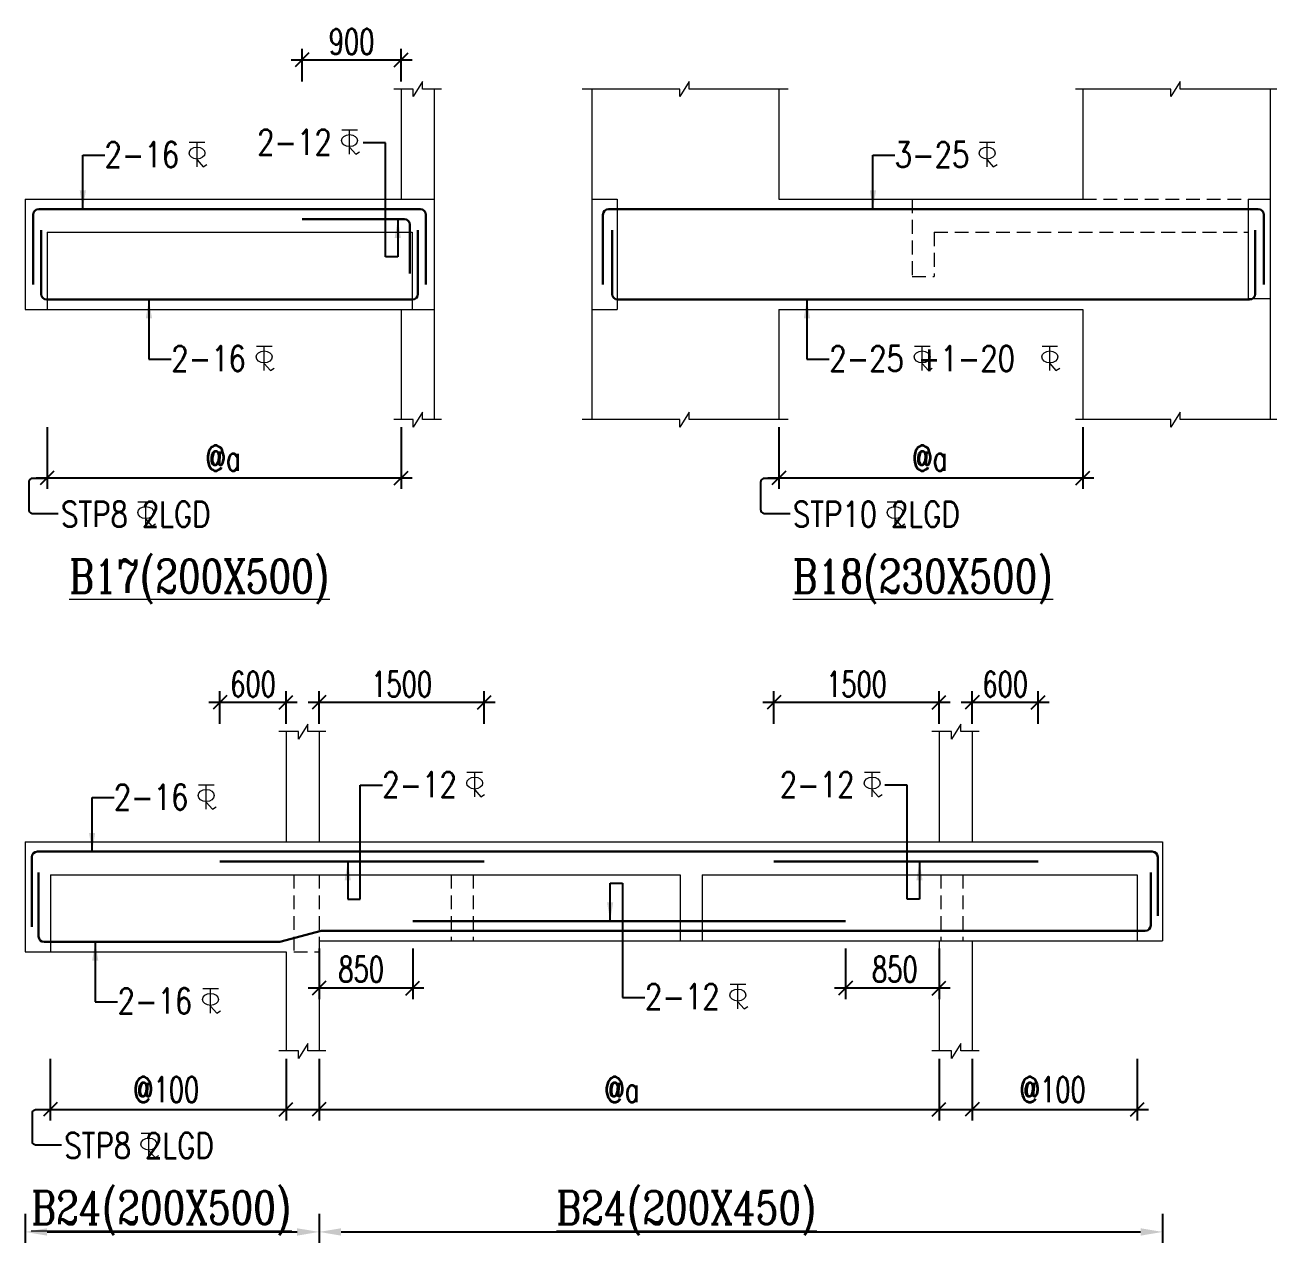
# Model space of a CAD drawing. Header units: millimetres. Extents: x 1255966 to 1543012, y 318612 to 465611.
# Drawn here: x 1480018 to 1491386, y 351954 to 363011 of the extents above; entities that cross this region are included whole.
import ezdxf

# ---------------------------------------------------------------- set-up
doc = ezdxf.new("R2010")
doc.units = ezdxf.units.MM
doc.header["$LTSCALE"] = 500
doc.header["$MEASUREMENT"] = 0
doc.header["$PDMODE"] = 34
doc.linetypes.add('HIDDEN', pattern=[0.375, 0.25, -0.125])
doc.layers.get('Defpoints').update_dxf_attribs({"lineweight": 0})
for name, color, linetype, lineweight in [('BEAM ELE', 2, 'Continuous', 15), ('DIM', 1, 'Continuous', 20), ('TAXT', 3, 'Continuous', 15), ('TEXT', 7, 'Continuous', 13), ('TEXT2', 3, 'Continuous', 15), ('TOWER AREA BEAM..', 3, 'Continuous', 20)]:
    doc.layers.add(name, color=color, linetype=linetype, lineweight=lineweight)
for name, color, linetype in [('D', 10, 'Continuous'), ('ST DIM.', 1, 'Continuous'), ('STEEL', 1, 'Continuous')]:
    doc.layers.add(name, color=color, linetype=linetype)
doc.styles.add('2MM', font='romans.shx', dxfattribs={"width": 0.7})
doc.styles.add('BHTESHT$0$HSCC2', font='romanc.shx')
doc.styles.add('haider', font='romans.shx')
doc.dimstyles.new('SHUIB MOD.', dxfattribs={"dimtxt": 230, "dimasz": 130, "dimexe": 100, "dimexo": 70, "dimgap": 50, "dimtad": 2, "dimdec": 0, "dimzin": 4, "dimdsep": 46, "dimtxsty": '2MM', "dimblk": 'OBLIQUE', "dimcen": 0.09, "dimdle": 100, "dimclrd": 1, "dimclre": 1, "dimclrt": 3, "dimadec": 0, "dimazin": 0, "dimtfac": 1, "dimtdec": 0, "dimtix": 1, "dimtmove": 2, "dimatfit": 3, "dimfxl": 100, "dimtolj": 1, "dimlwd": -1, "dimarcsym": 0})

# ---------------------------------------------------------------- blocks, each defined once
blk = doc.blocks.new('_Oblique')
at = {"color": 0, "linetype": 'ByBlock', "lineweight": -2}
blk.add_line((-0.5, -0.5), (0.5, 0.5), dxfattribs=at)
blk = doc.blocks.new('A$C76682FD6')
at = {"layer": 'TEXT', "color": 3, "ltscale": 0.2}
for p, q in [((143, 219), (2, 219)), ((72, 0), (72, 219)), ((72, 63), (128, 0)), ((128, 0), (162, 21))]:
    blk.add_line(p, q, dxfattribs=at)
blk.add_ellipse((72, 124), major_axis=(72.3, 0), ratio=0.753223, dxfattribs=at)
blk = doc.blocks.new('*D433')
at = {"layer": 'Defpoints', "color": 0, "ltscale": 100, "transparency": 16777216}
for p in [(1480218, 359429, 6), (1483433, 359429, 6), (1483433, 358899)]:
    blk.add_point(p, dxfattribs=at)
at = {"layer": 'ST DIM.', "color": 1, "lineweight": -2, "ltscale": 100, "transparency": 16777216}
for p, q in [((1480218, 359359), (1480218, 358799)), ((1483433, 359359), (1483433, 358799))]:
    blk.add_line(p, q, dxfattribs=at)
at = {"layer": 'ST DIM.', "color": 1, "ltscale": 100, "transparency": 16777216}
blk.add_line((1480118, 358899), (1483533, 358899), dxfattribs=at)
at = {"layer": 'ST DIM.', "color": 1, "ltscale": 100, "transparency": 16777216, "xscale": 125, "yscale": 125, "zscale": 125, "rotation": 180}
blk.add_blockref('_Oblique', (1480218, 358899), dxfattribs=at)
at = {"layer": 'ST DIM.', "color": 1, "ltscale": 100, "transparency": 16777216, "xscale": 125, "yscale": 125, "zscale": 125}
blk.add_blockref('_Oblique', (1483433, 358899), dxfattribs=at)
at = {"layer": 'ST DIM.', "color": 3, "ltscale": 100, "transparency": 16777216, "insert": (1481815, 359079), "char_height": 230, "attachment_point": 5, "style": '2MM'}
blk.add_mtext('\\A1;@a', dxfattribs=at)
blk = doc.blocks.new('*D434')
at = {"layer": 'Defpoints', "color": 0, "ltscale": 100, "transparency": 16777216}
for p in [(1486863, 359429, 6), (1489623, 359429, 6), (1489623, 358899)]:
    blk.add_point(p, dxfattribs=at)
at = {"layer": 'ST DIM.', "color": 1, "lineweight": -2, "ltscale": 100, "transparency": 16777216}
for p, q in [((1486863, 359359), (1486863, 358799)), ((1489623, 359359), (1489623, 358799))]:
    blk.add_line(p, q, dxfattribs=at)
at = {"layer": 'ST DIM.', "color": 1, "ltscale": 100, "transparency": 16777216}
blk.add_line((1486763, 358899), (1489723, 358899), dxfattribs=at)
at = {"layer": 'ST DIM.', "color": 1, "ltscale": 100, "transparency": 16777216, "xscale": 125, "yscale": 125, "zscale": 125, "rotation": 180}
blk.add_blockref('_Oblique', (1486863, 358899), dxfattribs=at)
at = {"layer": 'ST DIM.', "color": 1, "ltscale": 100, "transparency": 16777216, "xscale": 125, "yscale": 125, "zscale": 125}
blk.add_blockref('_Oblique', (1489623, 358899), dxfattribs=at)
at = {"layer": 'ST DIM.', "color": 3, "ltscale": 100, "transparency": 16777216, "insert": (1488232, 359079), "char_height": 230, "attachment_point": 5, "style": '2MM'}
blk.add_mtext('\\A1;@a', dxfattribs=at)
blk = doc.blocks.new('*D436')
at = {"layer": 'Defpoints', "color": 0, "ltscale": 100, "transparency": 16777216}
for p in [(1482688, 353696, 6), (1488318, 353696, 6), (1488318, 353166)]:
    blk.add_point(p, dxfattribs=at)
at = {"layer": 'ST DIM.', "color": 1, "lineweight": -2, "ltscale": 100, "transparency": 16777216}
for p, q in [((1482688, 353626), (1482688, 353066)), ((1488318, 353626), (1488318, 353066))]:
    blk.add_line(p, q, dxfattribs=at)
at = {"layer": 'ST DIM.', "color": 1, "ltscale": 100, "transparency": 16777216}
blk.add_line((1482588, 353166), (1488418, 353166), dxfattribs=at)
at = {"layer": 'ST DIM.', "color": 1, "ltscale": 100, "transparency": 16777216, "xscale": 125, "yscale": 125, "zscale": 125, "rotation": 180}
blk.add_blockref('_Oblique', (1482688, 353166), dxfattribs=at)
at = {"layer": 'ST DIM.', "color": 1, "ltscale": 100, "transparency": 16777216, "xscale": 125, "yscale": 125, "zscale": 125}
blk.add_blockref('_Oblique', (1488318, 353166), dxfattribs=at)
at = {"layer": 'ST DIM.', "color": 3, "ltscale": 100, "transparency": 16777216, "insert": (1485437, 353346), "char_height": 230, "attachment_point": 5, "style": '2MM'}
blk.add_mtext('\\A1;@a', dxfattribs=at)
blk = doc.blocks.new('*D437')
at = {"layer": 'Defpoints', "color": 0, "ltscale": 100, "transparency": 16777216}
for p in [(1480247, 353696, 6), (1482388, 353696, 6), (1482388, 353166)]:
    blk.add_point(p, dxfattribs=at)
at = {"layer": 'ST DIM.', "color": 1, "lineweight": -2, "ltscale": 100, "transparency": 16777216}
for p, q in [((1480247, 353626), (1480247, 353066)), ((1482388, 353626), (1482388, 353066))]:
    blk.add_line(p, q, dxfattribs=at)
at = {"layer": 'ST DIM.', "color": 1, "ltscale": 100, "transparency": 16777216}
blk.add_line((1480147, 353166), (1482488, 353166), dxfattribs=at)
at = {"layer": 'ST DIM.', "color": 1, "ltscale": 100, "transparency": 16777216, "xscale": 125, "yscale": 125, "zscale": 125, "rotation": 180}
blk.add_blockref('_Oblique', (1480247, 353166), dxfattribs=at)
at = {"layer": 'ST DIM.', "color": 1, "ltscale": 100, "transparency": 16777216, "xscale": 125, "yscale": 125, "zscale": 125}
blk.add_blockref('_Oblique', (1482388, 353166), dxfattribs=at)
at = {"layer": 'ST DIM.', "color": 3, "ltscale": 100, "transparency": 16777216, "insert": (1481299, 353346), "char_height": 230, "attachment_point": 5, "style": '2MM'}
blk.add_mtext('\\A1;@100', dxfattribs=at)
blk = doc.blocks.new('*D466')
at = {"layer": 'Defpoints', "color": 0, "ltscale": 100, "transparency": 16777216}
for p in [(1482688, 354696), (1483538, 354696), (1482688, 354267)]:
    blk.add_point(p, dxfattribs=at)
at = {"layer": 'ST DIM.', "color": 1, "lineweight": -2, "ltscale": 100, "transparency": 16777216}
for p, q in [((1482688, 354626), (1482688, 354167)), ((1483538, 354626), (1483538, 354167))]:
    blk.add_line(p, q, dxfattribs=at)
at = {"layer": 'ST DIM.', "color": 1, "ltscale": 100, "transparency": 16777216}
blk.add_line((1483638, 354267), (1482588, 354267), dxfattribs=at)
at = {"layer": 'ST DIM.', "color": 1, "ltscale": 100, "transparency": 16777216, "xscale": 125, "yscale": 125, "zscale": 125, "rotation": 180}
blk.add_blockref('_Oblique', (1482688, 354267), dxfattribs=at)
at = {"layer": 'ST DIM.', "color": 1, "ltscale": 100, "transparency": 16777216, "xscale": 125, "yscale": 125, "zscale": 125}
blk.add_blockref('_Oblique', (1483538, 354267), dxfattribs=at)
at = {"layer": 'ST DIM.', "color": 3, "ltscale": 100, "transparency": 16777216, "insert": (1483070, 354439), "char_height": 230, "attachment_point": 5, "style": '2MM'}
blk.add_mtext('\\A1;850', dxfattribs=at)
blk = doc.blocks.new('*D467')
at = {"layer": 'Defpoints', "color": 0, "ltscale": 100, "transparency": 16777216}
for p in [(1487468, 354696), (1488318, 354696), (1487468, 354267)]:
    blk.add_point(p, dxfattribs=at)
at = {"layer": 'ST DIM.', "color": 1, "lineweight": -2, "ltscale": 100, "transparency": 16777216}
for p, q in [((1487468, 354626), (1487468, 354167)), ((1488318, 354626), (1488318, 354167))]:
    blk.add_line(p, q, dxfattribs=at)
at = {"layer": 'ST DIM.', "color": 1, "ltscale": 100, "transparency": 16777216}
blk.add_line((1488418, 354267), (1487368, 354267), dxfattribs=at)
at = {"layer": 'ST DIM.', "color": 1, "ltscale": 100, "transparency": 16777216, "xscale": 125, "yscale": 125, "zscale": 125, "rotation": 180}
blk.add_blockref('_Oblique', (1487468, 354267), dxfattribs=at)
at = {"layer": 'ST DIM.', "color": 1, "ltscale": 100, "transparency": 16777216, "xscale": 125, "yscale": 125, "zscale": 125}
blk.add_blockref('_Oblique', (1488318, 354267), dxfattribs=at)
at = {"layer": 'ST DIM.', "color": 3, "ltscale": 100, "transparency": 16777216, "insert": (1487916, 354439), "char_height": 230, "attachment_point": 5, "style": '2MM'}
blk.add_mtext('\\A1;850', dxfattribs=at)
blk = doc.blocks.new('*D478')
at = {"layer": 'Defpoints', "color": 0, "ltscale": 100, "transparency": 16777216}
for p in [(1482388, 356862), (1481788, 356596), (1482388, 356596)]:
    blk.add_point(p, dxfattribs=at)
at = {"layer": 'ST DIM.', "color": 1, "ltscale": 100, "transparency": 16777216}
blk.add_line((1481688, 356862), (1482488, 356862), dxfattribs=at)
at = {"layer": 'ST DIM.', "color": 1, "lineweight": -2, "ltscale": 100, "transparency": 16777216}
for p, q in [((1481788, 356666), (1481788, 356962)), ((1482388, 356666), (1482388, 356962))]:
    blk.add_line(p, q, dxfattribs=at)
at = {"layer": 'ST DIM.', "color": 1, "ltscale": 100, "transparency": 16777216, "xscale": 125, "yscale": 125, "zscale": 125, "rotation": 180}
blk.add_blockref('_Oblique', (1481788, 356862), dxfattribs=at)
at = {"layer": 'ST DIM.', "color": 1, "ltscale": 100, "transparency": 16777216, "xscale": 125, "yscale": 125, "zscale": 125}
blk.add_blockref('_Oblique', (1482388, 356862), dxfattribs=at)
at = {"layer": 'ST DIM.', "color": 3, "ltscale": 100, "transparency": 16777216, "insert": (1482088, 357027), "char_height": 230, "attachment_point": 5, "style": '2MM'}
blk.add_mtext('\\A1;600', dxfattribs=at)
blk = doc.blocks.new('*D479')
at = {"layer": 'Defpoints', "color": 0, "ltscale": 100, "transparency": 16777216}
for p in [(1484188, 356862), (1482688, 356596), (1484188, 356596)]:
    blk.add_point(p, dxfattribs=at)
at = {"layer": 'ST DIM.', "color": 1, "ltscale": 100, "transparency": 16777216}
blk.add_line((1482588, 356862), (1484288, 356862), dxfattribs=at)
at = {"layer": 'ST DIM.', "color": 1, "lineweight": -2, "ltscale": 100, "transparency": 16777216}
for p, q in [((1482688, 356666), (1482688, 356962)), ((1484188, 356666), (1484188, 356962))]:
    blk.add_line(p, q, dxfattribs=at)
at = {"layer": 'ST DIM.', "color": 1, "ltscale": 100, "transparency": 16777216, "xscale": 125, "yscale": 125, "zscale": 125, "rotation": 180}
blk.add_blockref('_Oblique', (1482688, 356862), dxfattribs=at)
at = {"layer": 'ST DIM.', "color": 1, "ltscale": 100, "transparency": 16777216, "xscale": 125, "yscale": 125, "zscale": 125}
blk.add_blockref('_Oblique', (1484188, 356862), dxfattribs=at)
at = {"layer": 'ST DIM.', "color": 3, "ltscale": 100, "transparency": 16777216, "insert": (1483438, 357027), "char_height": 230, "attachment_point": 5, "style": '2MM'}
blk.add_mtext('\\A1;1500', dxfattribs=at)
blk = doc.blocks.new('*D480')
at = {"layer": 'Defpoints', "color": 0, "ltscale": 100, "transparency": 16777216}
for p in [(1488318, 356862), (1486818, 356596), (1488318, 356596)]:
    blk.add_point(p, dxfattribs=at)
at = {"layer": 'ST DIM.', "color": 1, "ltscale": 100, "transparency": 16777216}
blk.add_line((1486718, 356862), (1488418, 356862), dxfattribs=at)
at = {"layer": 'ST DIM.', "color": 1, "lineweight": -2, "ltscale": 100, "transparency": 16777216}
for p, q in [((1486818, 356666), (1486818, 356962)), ((1488318, 356666), (1488318, 356962))]:
    blk.add_line(p, q, dxfattribs=at)
at = {"layer": 'ST DIM.', "color": 1, "ltscale": 100, "transparency": 16777216, "xscale": 125, "yscale": 125, "zscale": 125, "rotation": 180}
blk.add_blockref('_Oblique', (1486818, 356862), dxfattribs=at)
at = {"layer": 'ST DIM.', "color": 1, "ltscale": 100, "transparency": 16777216, "xscale": 125, "yscale": 125, "zscale": 125}
blk.add_blockref('_Oblique', (1488318, 356862), dxfattribs=at)
at = {"layer": 'ST DIM.', "color": 3, "ltscale": 100, "transparency": 16777216, "insert": (1487568, 357027), "char_height": 230, "attachment_point": 5, "style": '2MM'}
blk.add_mtext('\\A1;1500', dxfattribs=at)
blk = doc.blocks.new('*D508')
at = {"layer": 'Defpoints', "color": 0, "ltscale": 100, "transparency": 16777216}
for p in [(1482688, 352289, 6), (1490348, 352289, 6), (1490348, 352054)]:
    blk.add_point(p, dxfattribs=at)
at = {"layer": 'ST DIM.', "color": 1, "lineweight": -2, "ltscale": 100, "transparency": 16777216}
for p, q in [((1482688, 352219), (1482688, 351954)), ((1490348, 352219), (1490348, 351954))]:
    blk.add_line(p, q, dxfattribs=at)
at = {"layer": 'ST DIM.', "color": 1, "ltscale": 100, "transparency": 16777216}
blk.add_line((1482888, 352054), (1490148, 352054), dxfattribs=at)
for points in [[(1482888, 352087), (1482888, 352020), (1482688, 352054)], [(1490148, 352087), (1490148, 352020), (1490348, 352054)]]:
    blk.add_solid(points, dxfattribs=at)
blk = doc.blocks.new('*D509')
at = {"layer": 'Defpoints', "color": 0, "ltscale": 100, "transparency": 16777216}
for p in [(1480018, 352289, 6), (1482688, 352289, 6), (1482688, 352054)]:
    blk.add_point(p, dxfattribs=at)
at = {"layer": 'ST DIM.', "color": 1, "lineweight": -2, "ltscale": 100, "transparency": 16777216}
for p, q in [((1480018, 352219), (1480018, 351954)), ((1482688, 352219), (1482688, 351954))]:
    blk.add_line(p, q, dxfattribs=at)
at = {"layer": 'ST DIM.', "color": 1, "ltscale": 100, "transparency": 16777216}
blk.add_line((1480218, 352054), (1482488, 352054), dxfattribs=at)
for points in [[(1480218, 352087), (1480218, 352020), (1480018, 352054)], [(1482488, 352087), (1482488, 352020), (1482688, 352054)]]:
    blk.add_solid(points, dxfattribs=at)
blk = doc.blocks.new('*D510')
at = {"layer": 'Defpoints', "color": 0, "ltscale": 100, "transparency": 16777216}
for p in [(1488618, 353696, 6), (1490118, 353696, 6), (1490118, 353166)]:
    blk.add_point(p, dxfattribs=at)
at = {"layer": 'ST DIM.', "color": 1, "lineweight": -2, "ltscale": 100, "transparency": 16777216}
for p, q in [((1488618, 353626), (1488618, 353066)), ((1490118, 353626), (1490118, 353066))]:
    blk.add_line(p, q, dxfattribs=at)
at = {"layer": 'ST DIM.', "color": 1, "ltscale": 100, "transparency": 16777216}
blk.add_line((1488518, 353166), (1490218, 353166), dxfattribs=at)
at = {"layer": 'ST DIM.', "color": 1, "ltscale": 100, "transparency": 16777216, "xscale": 125, "yscale": 125, "zscale": 125, "rotation": 180}
blk.add_blockref('_Oblique', (1488618, 353166), dxfattribs=at)
at = {"layer": 'ST DIM.', "color": 1, "ltscale": 100, "transparency": 16777216, "xscale": 125, "yscale": 125, "zscale": 125}
blk.add_blockref('_Oblique', (1490118, 353166), dxfattribs=at)
at = {"layer": 'ST DIM.', "color": 3, "ltscale": 100, "transparency": 16777216, "insert": (1489349, 353346), "char_height": 230, "attachment_point": 5, "style": '2MM'}
blk.add_mtext('\\A1;@100', dxfattribs=at)
blk = doc.blocks.new('*D544')
at = {"layer": 'Defpoints', "color": 0, "ltscale": 100, "transparency": 16777216}
for p in [(1483433, 362695), (1482533, 362429), (1483433, 362429)]:
    blk.add_point(p, dxfattribs=at)
at = {"layer": 'ST DIM.', "color": 1, "lineweight": -2, "ltscale": 100, "transparency": 16777216}
for p, q in [((1482533, 362499), (1482533, 362795)), ((1483433, 362499), (1483433, 362795))]:
    blk.add_line(p, q, dxfattribs=at)
at = {"layer": 'ST DIM.', "color": 1, "ltscale": 100, "transparency": 16777216}
blk.add_line((1482433, 362695), (1483533, 362695), dxfattribs=at)
at = {"layer": 'ST DIM.', "color": 1, "ltscale": 100, "transparency": 16777216, "xscale": 125, "yscale": 125, "zscale": 125, "rotation": 180}
blk.add_blockref('_Oblique', (1482533, 362695), dxfattribs=at)
at = {"layer": 'ST DIM.', "color": 1, "ltscale": 100, "transparency": 16777216, "xscale": 125, "yscale": 125, "zscale": 125}
blk.add_blockref('_Oblique', (1483433, 362695), dxfattribs=at)
at = {"layer": 'ST DIM.', "color": 3, "ltscale": 100, "transparency": 16777216, "insert": (1482983, 362860), "char_height": 230, "attachment_point": 5, "style": '2MM'}
blk.add_mtext('\\A1;900', dxfattribs=at)
blk = doc.blocks.new('*D548')
at = {"layer": 'Defpoints', "color": 0, "ltscale": 100, "transparency": 16777216}
for p in [(1489218, 356862), (1488618, 356596), (1489218, 356596)]:
    blk.add_point(p, dxfattribs=at)
at = {"layer": 'ST DIM.', "color": 1, "ltscale": 100, "transparency": 16777216}
blk.add_line((1488518, 356862), (1489318, 356862), dxfattribs=at)
at = {"layer": 'ST DIM.', "color": 1, "lineweight": -2, "ltscale": 100, "transparency": 16777216}
for p, q in [((1488618, 356666), (1488618, 356962)), ((1489218, 356666), (1489218, 356962))]:
    blk.add_line(p, q, dxfattribs=at)
at = {"layer": 'ST DIM.', "color": 1, "ltscale": 100, "transparency": 16777216, "xscale": 125, "yscale": 125, "zscale": 125, "rotation": 180}
blk.add_blockref('_Oblique', (1488618, 356862), dxfattribs=at)
at = {"layer": 'ST DIM.', "color": 1, "ltscale": 100, "transparency": 16777216, "xscale": 125, "yscale": 125, "zscale": 125}
blk.add_blockref('_Oblique', (1489218, 356862), dxfattribs=at)
at = {"layer": 'ST DIM.', "color": 3, "ltscale": 100, "transparency": 16777216, "insert": (1488918, 357027), "char_height": 230, "attachment_point": 5, "style": '2MM'}
blk.add_mtext('\\A1;600', dxfattribs=at)

msp = doc.modelspace()

# ---------------------------------------------------------------- linework, layer by layer
at = {"layer": 'BEAM ELE', "color": 3}
for points in [[(1483799.3, 362429), (1483628.2, 362429), (1483628.2, 362497.7), (1483543.6, 362361), (1483543.6, 362429), (1483367.1, 362429)], [(1486946.4, 362429), (1486048.7, 362429), (1486048.7, 362497.7), (1485964.1, 362361), (1485964.1, 362429), (1485078.2, 362429)], [(1491386, 362429), (1490506.2, 362429), (1490506.2, 362497.7), (1490421.6, 362361), (1490421.6, 362429), (1489557.2, 362429)], [(1483799.3, 359429), (1483628.2, 359429), (1483628.2, 359497.7), (1483543.6, 359361), (1483543.6, 359429), (1483367.1, 359429)], [(1486946.4, 359429), (1486048.7, 359429), (1486048.7, 359497.7), (1485964.1, 359361), (1485964.1, 359429), (1485078.2, 359429)], [(1491386, 359429), (1490506.2, 359429), (1490506.2, 359497.7), (1490421.6, 359361), (1490421.6, 359429), (1489557.2, 359429)], [(1482750.3, 356596.5), (1482586.6, 356596.5), (1482586.6, 356665.1), (1482502, 356528.5), (1482502, 356596.5), (1482321.6, 356596.5)], [(1488680.3, 356596.5), (1488516.6, 356596.5), (1488516.6, 356665.1), (1488432, 356528.5), (1488432, 356596.5), (1488251.6, 356596.5)], [(1482750.3, 353696.5), (1482586.6, 353696.5), (1482586.6, 353765.1), (1482502, 353628.5), (1482502, 353696.5), (1482321.6, 353696.5)], [(1488680.3, 353696.5), (1488516.6, 353696.5), (1488516.6, 353765.1), (1488432, 353628.5), (1488432, 353696.5), (1488251.6, 353696.5)]]:
    msp.add_lwpolyline(points, dxfattribs=at)
at = {"layer": 'ST DIM.'}
for points in [[(1480318.9, 358573.4), (1480090.6, 358573.4, -0.4142136), (1480054.8, 358609.2), (1480054.8, 358862.7, -0.4142136), (1480090.6, 358898.5), (1480217.7, 358898.5)], [(1486964.6, 358573.4), (1486736.2, 358573.4, -0.4142136), (1486700.5, 358609.2), (1486700.5, 358862.7, -0.4142136), (1486736.2, 358898.5), (1486863.3, 358898.5)], [(1480348.1, 352840.8), (1480119.7, 352840.8, -0.4142136), (1480083.9, 352876.6), (1480083.9, 353130.2, -0.4142136), (1480119.7, 353165.9), (1488968.1, 353165.9)]]:
    msp.add_lwpolyline(points, format="xyb", dxfattribs=at)
at = {"layer": 'STEEL', "color": 4, "lineweight": 30, "ltscale": 10}
for p, q in [((1480091.6, 360655.3), (1480091.6, 361289)), ((1480141.6, 361339), (1483607.8, 361339)), ((1483657.8, 360655.3), (1483657.8, 361289)), ((1485265.9, 360655.3), (1485265.9, 361289)), ((1485315.9, 361339), (1491216.4, 361339)), ((1491266.2, 360655.3), (1491266.2, 361289)), ((1483462.6, 361249), (1482532.7, 361249)), ((1483512.6, 360755.3), (1483512.6, 361199)), ((1480163.8, 360569), (1480163.8, 361150.1)), ((1483585.6, 360569), (1483585.6, 361150.1)), ((1485349.5, 360569), (1485349.5, 361150.1)), ((1491188.1, 360569), (1491188.1, 361150.1)), ((1480213.8, 360519), (1483535.6, 360519)), ((1485399.5, 360519), (1491138.1, 360519)), ((1480129.7, 355506.5), (1490253.2, 355506.5)), ((1480079.7, 354822.8), (1480079.7, 355456.5)), ((1481787.7, 355416.5), (1484187.7, 355416.5)), ((1486817.7, 355416.5), (1489217.7, 355416.5)), ((1490303, 354922.8), (1490303, 355456.5)), ((1480140.8, 354736.5), (1480140.8, 355317.5)), ((1490239.5, 354836.5), (1490239.5, 355317.5)), ((1483537.7, 354876.5), (1487467.7, 354876.5)), ((1482332.3, 354686.5), (1482706.7, 354786.5)), ((1482706.7, 354786.5), (1490189.5, 354786.5)), ((1480190.8, 354686.5), (1482332.3, 354686.5))]:
    msp.add_line(p, q, dxfattribs=at)
for centre, start, end in [((1480141.6, 361289), 90, 180), ((1483607.8, 361289), 0, 90), ((1485315.9, 361289), 90, 180), ((1491216.2, 361289), 0, 90), ((1483462.6, 361199), 0, 90), ((1480213.8, 360569), 180, 270), ((1483535.6, 360569), 270, 0), ((1485399.5, 360569), 180, 270), ((1491138.1, 360569), 270, 0), ((1480129.7, 355456.5), 90, 180), ((1490253, 355456.5), 0, 90), ((1490189.5, 354836.5), 270, 0), ((1480190.8, 354736.5), 180, 270)]:
    msp.add_arc(centre, 50, start, end, dxfattribs=at)
at = {"layer": 'TOWER AREA BEAM..'}
for p, q in [((1483432.7, 362429), (1483432.7, 361429)), ((1483732.7, 362429), (1483732.7, 359429)), ((1485163.3, 362429), (1485163.3, 359429)), ((1486863.3, 362429), (1486863.3, 361429)), ((1489623.3, 362429), (1489623.3, 361429)), ((1491323.3, 362429), (1491323.3, 361429)), ((1480017.7, 361429), (1480017.7, 360429)), ((1480017.7, 361429), (1483732.7, 361429)), ((1485163.3, 361429), (1485393.3, 361429)), ((1485393.3, 361429), (1485393.3, 360429)), ((1486863.3, 361429), (1489623.3, 361429)), ((1491123.3, 361429), (1491123.3, 360529)), ((1491123.3, 361429), (1491323.3, 361429)), ((1491323.3, 361429), (1491323.3, 359429)), ((1480217.7, 361129), (1480217.7, 360429)), ((1480217.7, 361129), (1483532.7, 361129)), ((1483532.7, 361129), (1483532.7, 360429)), ((1491123.3, 360529), (1491323.3, 360529)), ((1480017.7, 360429), (1483732.7, 360429)), ((1483432.7, 360429), (1483432.7, 359429)), ((1485163.3, 360429), (1485393.3, 360429)), ((1486863.3, 360429), (1486863.3, 359429)), ((1486863.3, 360429), (1489623.3, 360429)), ((1489623.3, 360429), (1489623.3, 359429)), ((1482387.7, 356596.5), (1482387.7, 355596.5)), ((1482687.7, 356596.5), (1482687.7, 355596.5)), ((1488317.7, 356596.5), (1488317.7, 355596.5)), ((1488617.7, 356596.5), (1488617.7, 355596.5)), ((1480017.7, 355596.5), (1490347.7, 355596.5)), ((1480017.7, 355596.5), (1480017.7, 354596.5)), ((1490347.7, 355596.5), (1490347.7, 354696.5)), ((1480247.7, 355296.5), (1485967.7, 355296.5)), ((1480247.7, 355296.5), (1480247.7, 354596.5)), ((1485967.7, 355296.5), (1485967.7, 354696.5)), ((1486167.7, 355296.5), (1490117.7, 355296.5)), ((1486167.7, 355296.5), (1486167.7, 354696.5)), ((1490117.7, 355296.5), (1490117.7, 354696.5)), ((1482687.7, 354696.5), (1482687.7, 353696.5)), ((1482687.7, 354696.5), (1490347.7, 354696.5)), ((1488317.7, 354696.5), (1488317.7, 353696.5)), ((1488617.7, 354696.5), (1488617.7, 353696.5)), ((1480017.7, 354596.5), (1482387.7, 354596.5)), ((1482387.7, 354596.5), (1482387.7, 353696.5))]:
    msp.add_line(p, q, dxfattribs=at)
at = {"layer": 'TOWER AREA BEAM..', "linetype": 'HIDDEN'}
for p, q in [((1488073.3, 361429), (1488073.3, 360729)), ((1489623.3, 361429), (1491123.3, 361429)), ((1488273.3, 361129), (1491123.3, 361129)), ((1488273.3, 361129), (1488273.3, 360729)), ((1488073.3, 360729), (1488273.3, 360729)), ((1482457.7, 355296.5), (1482457.7, 354596.5)), ((1482688.5, 355296.5), (1482688.5, 354696.5)), ((1483887.7, 355296.5), (1483887.7, 354696.5)), ((1484087.7, 355296.5), (1484087.7, 354696.5)), ((1488332.7, 355296.5), (1488332.7, 354696.5)), ((1488532.7, 355296.5), (1488532.7, 354696.5)), ((1482457.7, 354596.5), (1482683.9, 354596.5))]:
    msp.add_line(p, q, dxfattribs=at)

# ---------------------------------------------------------------- block references
at = {"layer": 'DIM', "lineweight": 0}
for p in [(1482892.9, 361837.8), (1481507.3, 361724.6), (1488681.9, 361724.6), (1482117.3, 359873.7), (1488092.4, 359873.7), (1489251.3, 359873.7), (1481041.4, 358460.7), (1487845.7, 358460.7), (1484028.6, 356005.2), (1487639, 356005.2), (1481591.5, 355892), (1481630.1, 354041.2), (1486419.2, 354080.7), (1481070.5, 352728.1)]:
    msp.add_blockref('A$C76682FD6', p, dxfattribs=at)

# ---------------------------------------------------------------- texts
at = {"layer": 'TAXT', "style": 'BHTESHT$0$HSCC2', "width": 0.8}
for s, p in [('%%UB17(200X500)', (1480418.8, 357857.2)), ('%%UB18(230X500)', (1486988.3, 357857.2)), ('%%UB24(200X500)', (1480074.1, 352124.6)), ('%%UB24(200X450)', (1484842.2, 352124.6))]:
    msp.add_text(s, height=300, dxfattribs=at).set_placement(p)
at = {"layer": 'TEXT2', "color": 3, "style": 'haider', "width": 0.8}
for s, p in [('2-12', (1482124.9, 361832.6)), ('2-16', (1480739.2, 361719.4)), ('3-25', (1487913.9, 361719.4)), ('2-16', (1481345, 359868.5)), ('2-25 +1-20', (1487320.1, 359868.5)), ('STP8 2LGD', (1480344.7, 358455.5)), ('STP10 2LGD', (1486990.4, 358455.5)), ('2-12', (1483260.6, 356000)), ('2-12', (1486871, 356000)), ('2-16', (1480823.5, 355886.8)), ('2-16', (1480857.8, 354036)), ('2-12', (1485646.8, 354075.6)), ('STP8 2LGD', (1480373.9, 352722.9))]:
    msp.add_text(s, height=230, dxfattribs=at).set_placement(p)

# ---------------------------------------------------------------- dimensions: what is measured, and where the dimension line sits
at = {"layer": 'ST DIM.', "ltscale": 100}
for base, p1, p2, picture, middle in [((1483432.7, 362694.9), (1482532.7, 362429), (1483432.7, 362429), '*D544', (1482982.7, 362859.9)), ((1482387.7, 356862.4), (1481787.7, 356596.5), (1482387.7, 356596.5), '*D478', (1482087.7, 357027.4)), ((1484187.7, 356862.4), (1482687.7, 356596.5), (1484187.7, 356596.5), '*D479', (1483437.7, 357027.4)), ((1488317.7, 356862.4), (1486817.7, 356596.5), (1488317.7, 356596.5), '*D480', (1487567.7, 357027.4)), ((1489217.7, 356862.4), (1488617.7, 356596.5), (1489217.7, 356596.5), '*D548', (1488917.7, 357027.4))]:
    dim = msp.add_linear_dim(base=base, p1=p1, p2=p2, dimstyle='SHUIB MOD.', override={"dimasz": 125}, dxfattribs=at)
    dim.commit()
    dim.dimension.update_dxf_attribs({"geometry": picture, "text_midpoint": middle})
for base, p1, p2, text, override, picture, middle in [((1483432.7, 358898.5, -601197.7), (1480217.7, 359429, -601191.4), (1483432.7, 359429, -601191.4), '@a', {"dimasz": 125}, '*D433', (1481815.1, 359079, -601197.7)), ((1489623.3, 358898.5, -6.3), (1486863.3, 359429), (1489623.3, 359429), '@a', {"dimasz": 125}, '*D434', (1488232, 359079, -6.3)), ((1482387.7, 353165.9, -6.3), (1480246.8, 353696.5), (1482387.7, 353696.5), '@100', {"dimasz": 125}, '*D437', (1481299.3, 353346.4, -6.3)), ((1488317.7, 353165.9, -6.3), (1482687.7, 353696.5), (1488317.7, 353696.5), '@a', {"dimasz": 125}, '*D436', (1485436.5, 353346.4, -6.3)), ((1490117.7, 353165.9), (1488617.7, 353696.5, 6.3), (1490117.7, 353696.5, 6.3), '@100', {"dimasz": 125}, '*D510', (1489348.8, 353346.4)), ((1482687.7, 352053.7, -6.3), (1480017.7, 352288.8), (1482687.7, 352288.8), ' ', {"dimasz": 200, "dimsah": 1}, '*D509', (1481474, 352234.2, -6.3)), ((1490347.7, 352053.7, -6.3), (1482687.7, 352288.8), (1490347.7, 352288.8), ' ', {"dimasz": 200, "dimsah": 1}, '*D508', (1486711.8, 352234.2, -6.3))]:
    dim = msp.add_linear_dim(base=base, p1=p1, p2=p2, text=text, dimstyle='SHUIB MOD.', override=override, dxfattribs=at)
    dim.commit()
    dim.dimension.update_dxf_attribs({"geometry": picture, "text_midpoint": middle, "dimtype": 160})
for base, p1, p2, picture, middle in [((1482687.7, 354267.4), (1483537.7, 354696.5), (1482687.7, 354696.5), '*D466', (1483070.3, 354439.3)), ((1487467.7, 354267.4), (1488317.7, 354696.5), (1487467.7, 354696.5), '*D467', (1487915.8, 354439.3))]:
    dim = msp.add_linear_dim(base=base, p1=p1, p2=p2, dimstyle='SHUIB MOD.', override={"dimasz": 125}, dxfattribs=at)
    dim.commit()
    dim.dimension.update_dxf_attribs({"geometry": picture, "text_midpoint": middle, "dimtype": 160})

# ---------------------------------------------------------------- leaders
at = {"layer": 'D', "linetype": 'Continuous'}
for points in [[(1483402.5, 361249), (1483402.5, 360906.7), (1483291.3, 360906.7), (1483291.3, 361942.2), (1483086.8, 361942.2)], [(1480542.6, 361339.1), (1480542.6, 361829), (1480742.5, 361829)], [(1487717.2, 361339.1), (1487717.2, 361829), (1487917.2, 361829)], [(1481142.6, 360519), (1481142.6, 359976.3), (1481344.6, 359976.3)], [(1487117.7, 360519), (1487117.7, 359976.3), (1487319.7, 359976.3)], [(1482948.2, 355416.5), (1482948.2, 355074.1), (1483059.4, 355074.1), (1483059.4, 356109.7), (1483263.9, 356109.7)], [(1488139.8, 355416.5), (1488139.8, 355074.1), (1488028.6, 355074.1), (1488028.6, 356109.7), (1487824.1, 356109.7)], [(1480626.8, 355506.5), (1480626.8, 355996.5), (1480826.8, 355996.5)], [(1485330.8, 354876.5), (1485330.8, 355218.9), (1485442, 355218.9), (1485442, 354183.3), (1485646.4, 354183.3)], [(1480655.4, 354686.5), (1480655.4, 354143.7), (1480857.4, 354143.7)]]:
    msp.add_leader(points, dimstyle='SHUIB MOD.', override={"dimasz": 170, "dimtad": 0}, dxfattribs=at)

doc.saveas('drawing.dxf')
